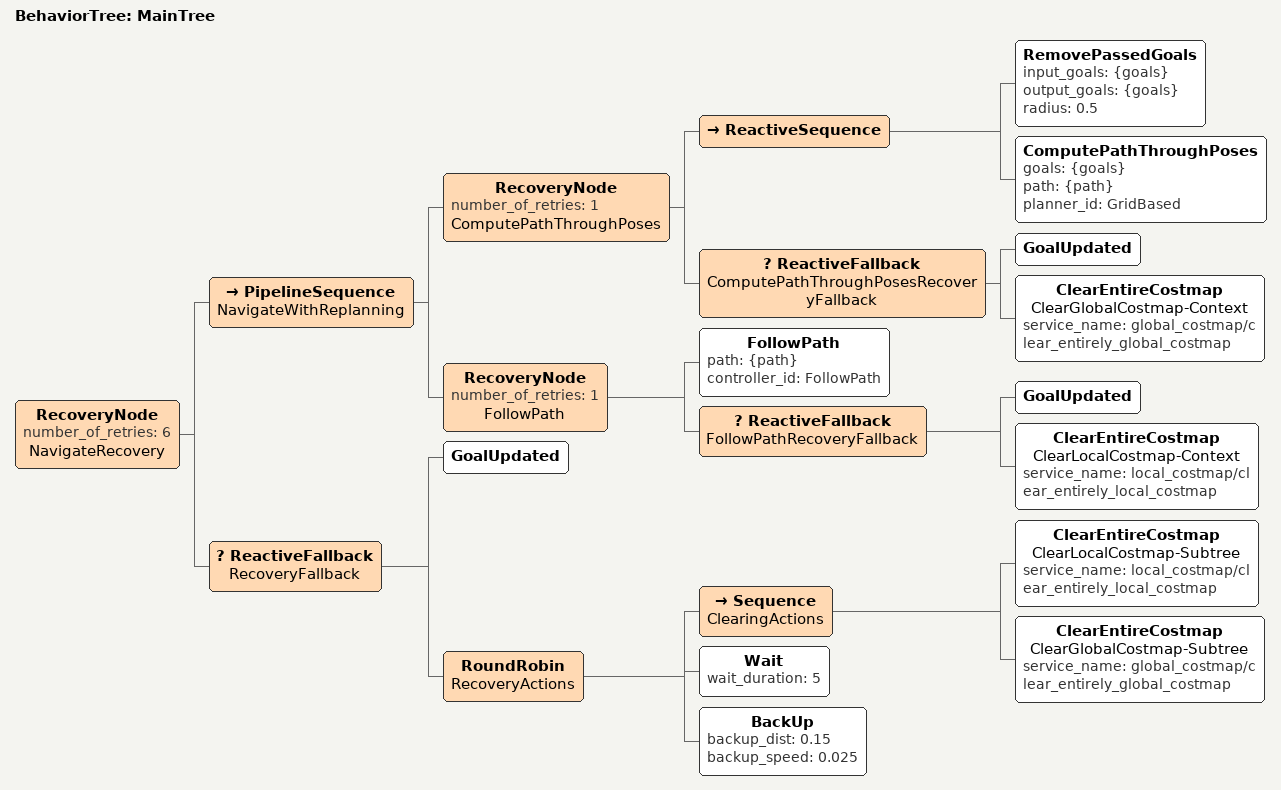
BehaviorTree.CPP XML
<root main_tree_to_execute="MainTree">
  <BehaviorTree ID="MainTree">
    <RecoveryNode number_of_retries="6" name="NavigateRecovery">
      <PipelineSequence name="NavigateWithReplanning">
          <RecoveryNode number_of_retries="1" name="ComputePathThroughPoses">
            <ReactiveSequence>
              <RemovePassedGoals input_goals="{goals}" output_goals="{goals}" radius="0.5"/>
              <ComputePathThroughPoses goals="{goals}" path="{path}" planner_id="GridBased"/>
            </ReactiveSequence>
            <ReactiveFallback name="ComputePathThroughPosesRecoveryFallback">
              <GoalUpdated/>
              <ClearEntireCostmap name="ClearGlobalCostmap-Context" service_name="global_costmap/clear_entirely_global_costmap"/>
            </ReactiveFallback>
          </RecoveryNode>
        <RecoveryNode number_of_retries="1" name="FollowPath">
          <FollowPath path="{path}" controller_id="FollowPath"/>
          <ReactiveFallback name="FollowPathRecoveryFallback">
            <GoalUpdated/>
            <ClearEntireCostmap name="ClearLocalCostmap-Context" service_name="local_costmap/clear_entirely_local_costmap"/>
          </ReactiveFallback>
        </RecoveryNode>
      </PipelineSequence>
      <ReactiveFallback name="RecoveryFallback">
        <GoalUpdated/>
        <RoundRobin name="RecoveryActions">
          <Sequence name="ClearingActions">
            <ClearEntireCostmap name="ClearLocalCostmap-Subtree" service_name="local_costmap/clear_entirely_local_costmap"/>
            <ClearEntireCostmap name="ClearGlobalCostmap-Subtree" service_name="global_costmap/clear_entirely_global_costmap"/>
          </Sequence>
          <Wait wait_duration="5"/>
          <BackUp backup_dist="0.15" backup_speed="0.025"/>
        </RoundRobin>
      </ReactiveFallback>
    </RecoveryNode>
  </BehaviorTree>
</root>
